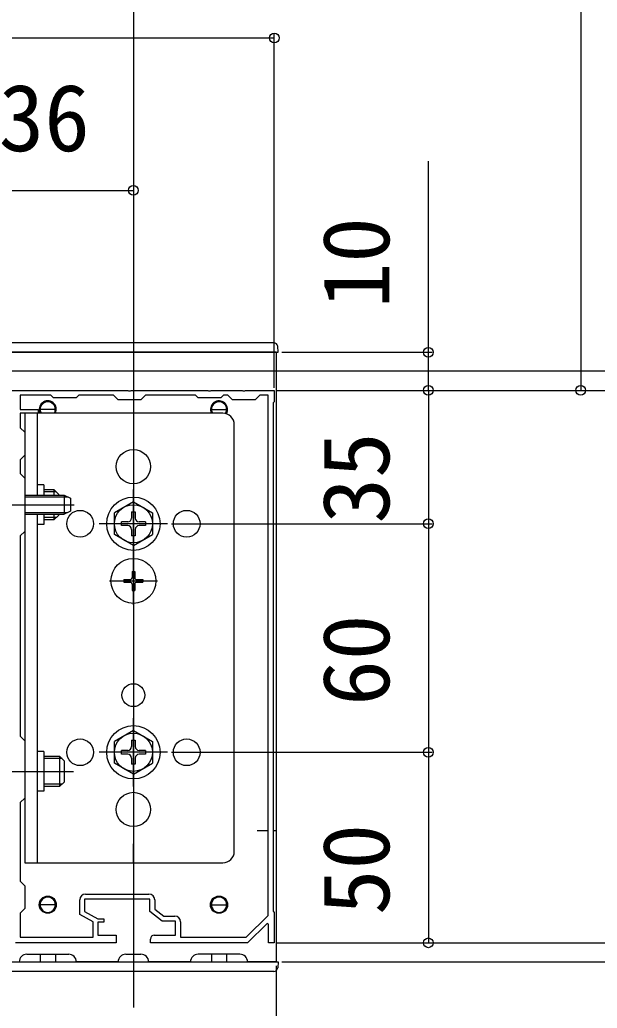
# Model space of a CAD drawing. Units: millimetres, scale not verified. Extents: x -1050 to 1050, y -1571 to 1561.
# Drawn here: x 482.7 to 634.4, y -413 to -153.5 of the extents above; entities that cross this region are included whole.
import ezdxf
from ezdxf.enums import TextEntityAlignment as Align

# ---------------------------------------------------------------- set-up
doc = ezdxf.new("R2010")
doc.units = ezdxf.units.MM
doc.header["$LTSCALE"] = 8
for name, color, linetype in [('0-2_YKK_11', 7, 'Continuous'), ('0-4_YKK_12', 2, 'Continuous'), ('0-5_YKK_13', 4, 'Continuous'), ('0-6_YKK_D', 6, 'Continuous')]:
    doc.layers.add(name, color=color, linetype=linetype)
doc.styles.add('ＭＳ ゴシック', font='')
doc.styles.get('ＭＳ ゴシック').set_extended_font_data('MS Gothic')

msp = doc.modelspace()

# ---------------------------------------------------------------- linework, layer by layer
at = {"layer": '0-2_YKK_11'}
msp.add_line((499.901, -383), (516.601, -383), dxfattribs=at)
for points in [[(477.501, -250.8), (511.043, -250.8), (511.226, -250.92), (511.776, -250.92), (511.959, -250.8), (532.043, -250.8), (532.226, -250.92), (532.776, -250.92), (532.959, -250.8), (541.043, -250.8), (541.226, -250.92), (541.776, -250.92), (541.959, -250.8), (549.501, -250.8), (549.501, -253.8), (549.201, -254.1)], [(547.901, -388.657), (547.901, -252.1), (545.701, -252.1), (544.501, -253.3), (538.501, -253.3), (537.301, -252.1), (536.201, -252.1), (535.501, -252.8), (529.501, -252.8), (528.801, -252.1), (515.701, -252.1), (514.501, -253.3), (508.501, -253.3), (507.301, -252.1), (498.201, -252.1), (497.501, -252.8), (491.501, -252.8), (490.801, -252.1), (482.801, -252.1), (482.801, -255.8), (487.501, -255.8), (487.501, -256.8), (482.801, -256.8), (482.801, -260.6), (484.001, -261.8), (484.001, -267.8), (482.801, -269), (482.801, -272.6), (484.001, -273.8), (484.001, -287.8), (482.801, -289), (482.801, -341.6), (484.001, -342.8), (484.001, -357.8), (482.801, -359), (482.801, -379.6), (484.001, -380.8), (484.001, -386.8), (482.801, -388), (482.801, -394.3)], [(549.201, -254.1), (549.201, -387.5), (549.501, -387.8), (549.501, -395.8), (548.001, -395.8), (548.001, -390.9), (547.633, -390.746), (542.501, -395.8), (517.001, -395.8), (517.001, -394.8)], [(518.001, -393.8), (523.601, -393.8), (523.601, -390.1), (520.101, -390.1), (516.801, -387.6), (516.801, -384.3), (499.701, -384.3), (499.701, -387.6), (503.201, -389.5), (504.701, -389.5), (504.701, -390.4), (503.201, -390.4), (503.201, -393.8), (508.001, -393.8), (508.001, -395.8), (481.501, -395.8)], [(482.801, -394.3), (501.901, -394.3), (501.901, -390.273), (498.401, -388.373), (498.401, -384.5)], [(518.101, -384.5), (518.101, -386.954), (520.538, -388.8), (523.401, -388.8)], [(524.901, -390.3), (524.901, -394.3), (542.171, -394.3), (547.901, -388.657)]]:
    msp.add_lwpolyline(points, dxfattribs=at)
for centre, radius, start, end in [((499.901, -384.5), 1.5, 90.00001, 179.99999), ((516.601, -384.5), 1.5, 0.00001, 89.99999), ((523.401, -390.3), 1.5, 0.00001, 89.99999), ((518.001, -394.8), 1, 90.00001, 179.99999)]:
    msp.add_arc(centre, radius, start, end, dxfattribs=at)
at = {"layer": '0-4_YKK_12'}
for p, q in [((512.501, 191.2), (512.501, -412.8)), ((550.001, -240.8), (475.001, -240.8)), ((550.001, -240.8), (550.001, -400.8)), ((789.985, -245.8), (-524.999, -245.8)), ((545.001, -366.3), (547.901, -366.3)), ((549.201, -366.3), (550.001, -366.3)), ((484.501, -398.8), (495.501, -398.8)), ((510.501, -398.8), (514.501, -398.8)), ((540.501, -398.8), (529.501, -398.8)), ((508.501, -400.8), (497.501, -400.8)), ((527.501, -400.8), (516.501, -400.8)), ((550.001, -400.8), (542.501, -400.8))]:
    msp.add_line(p, q, dxfattribs=at)
for centre in [(490.001, -385.8), (535.001, -385.8)]:
    msp.add_circle(centre, 2.25, dxfattribs=at)
for centre, radius, start, end in [((490.001, -255.8), 2.25, 333.6122, 206.3878), ((535.001, -255.8), 2.25, 329.28525, 206.3878), ((484.501, -400.8), 2, 90, 180), ((495.501, -400.8), 2, 0, 90), ((510.501, -400.8), 2, 90, 180), ((514.501, -400.8), 2, 0, 90), ((529.501, -400.8), 2, 90, 180), ((540.501, -400.8), 2, 0, 90)]:
    msp.add_arc(centre, radius, start, end, dxfattribs=at)
at = {"layer": '0-5_YKK_13'}
for p, q in [((549.407, -238.3), (475.595, -238.3)), ((475.499, -240.8), (549.503, -240.8)), ((549.503, -240.8), (550.501, -240.8)), ((550.501, -240.8), (550.405, -239.239)), ((484.001, -256.8), (484.001, -374.8)), ((536.001, -256.8), (484.001, -256.8)), ((487.201, -256.8), (487.201, -278.3)), ((492.001, -255.8), (488.001, -255.8)), ((512.501, -256.8), (512.501, -261.8)), ((533.001, -255.8), (537.001, -255.8)), ((539.001, -371.8), (539.001, -259.8)), ((489.001, -275.6), (487.201, -275.6)), ((489.001, -275.6), (489.001, -278.3)), ((489.001, -276.8), (491.601, -276.8)), ((492.249, -277.448), (489.001, -277.448)), ((491.601, -276.8), (491.601, -278.3)), ((492.801, -278), (491.601, -276.8)), ((512.501, -294.8), (512.501, -276.8)), ((484.001, -278.3), (494.301, -278.3)), ((484.001, -278.733), (495.221, -278.733)), ((492.801, -278), (492.801, -278.3)), ((494.301, -278.3), (494.301, -283.3)), ((512.501, -280.05), (507.501, -282.937)), ((512.501, -280.05), (517.501, -282.937)), ((468.801, -280.8), (495.301, -280.8)), ((475.497, -280.8), (496.914, -280.8)), ((496.001, -282.5), (494.301, -283.3)), ((512.001, -282.65), (512.001, -284.3)), ((512.001, -282.65), (513.001, -282.65)), ((513.001, -282.65), (513.001, -284.3)), ((484.001, -282.867), (495.221, -282.867)), ((484.001, -283.3), (494.301, -283.3)), ((487.201, -283.3), (487.201, -374.8)), ((489.001, -283.3), (489.001, -286)), ((492.249, -284.152), (489.001, -284.152)), ((491.601, -284.8), (489.001, -284.8)), ((491.601, -283.3), (491.601, -284.8)), ((492.801, -283.6), (491.601, -284.8)), ((492.801, -283.3), (492.801, -283.6)), ((507.501, -288.663), (507.501, -282.937)), ((511.001, -285.3), (509.351, -285.3)), ((509.351, -286.3), (509.351, -285.3)), ((515.651, -285.3), (514.001, -285.3)), ((515.651, -285.3), (515.651, -286.3)), ((517.501, -282.937), (517.501, -288.663)), ((489.001, -286), (487.201, -286)), ((521.501, -285.8), (503.501, -285.8)), ((511.001, -286.3), (509.351, -286.3)), ((512.001, -287.3), (512.001, -288.95)), ((513.001, -287.3), (513.001, -288.95)), ((515.651, -286.3), (514.001, -286.3)), ((512.501, -291.55), (507.501, -288.663)), ((513.001, -288.95), (512.001, -288.95)), ((512.501, -291.55), (517.501, -288.663)), ((512.501, -307.1), (512.501, -294.5)), ((512.151, -298.3), (512.851, -298.3)), ((512.151, -298.3), (512.151, -299.95)), ((512.851, -298.3), (512.851, -299.95)), ((506.201, -300.8), (518.801, -300.8)), ((510.001, -300.45), (510.001, -301.15)), ((510.001, -300.45), (511.651, -300.45)), ((513.351, -300.45), (515.001, -300.45)), ((515.001, -300.45), (515.001, -301.15)), ((510.001, -301.15), (511.651, -301.15)), ((512.151, -301.65), (512.151, -303.3)), ((512.151, -303.3), (512.851, -303.3)), ((512.851, -301.65), (512.851, -303.3)), ((513.351, -301.15), (515.001, -301.15)), ((512.501, -354.8), (512.501, -336.8)), ((512.501, -340.05), (507.501, -342.937)), ((512.501, -340.05), (517.501, -342.937)), ((507.501, -348.663), (507.501, -342.937)), ((512.001, -342.65), (512.001, -344.3)), ((512.001, -342.65), (513.001, -342.65)), ((513.001, -342.65), (513.001, -344.3)), ((517.501, -342.937), (517.501, -348.663)), ((489.001, -345.6), (487.201, -345.6)), ((489.001, -345.6), (489.001, -356)), ((489.001, -346.8), (493.101, -346.8)), ((493.749, -347.448), (489.001, -347.448)), ((493.101, -346.8), (493.101, -354.8)), ((494.301, -348), (493.101, -346.8)), ((521.501, -345.8), (503.501, -345.8)), ((511.001, -345.3), (509.351, -345.3)), ((509.351, -346.3), (509.351, -345.3)), ((511.001, -346.3), (509.351, -346.3)), ((512.001, -347.3), (512.001, -348.95)), ((513.001, -347.3), (513.001, -348.95)), ((515.651, -345.3), (514.001, -345.3)), ((515.651, -346.3), (514.001, -346.3)), ((515.651, -345.3), (515.651, -346.3)), ((494.301, -348), (494.301, -353.6)), ((512.501, -351.55), (507.501, -348.663)), ((513.001, -348.95), (512.001, -348.95)), ((512.501, -351.55), (517.501, -348.663)), ((470.301, -350.8), (496.801, -350.8)), ((493.749, -354.152), (489.001, -354.152)), ((493.101, -354.8), (489.001, -354.8)), ((494.301, -353.6), (493.101, -354.8)), ((489.001, -356), (487.201, -356)), ((512.501, -374.8), (512.501, -369.8)), ((484.001, -374.8), (536.001, -374.8)), ((492.001, -385.8), (488.001, -385.8)), ((533.001, -385.8), (537.001, -385.8)), ((488.001, -398.8), (488.001, -400.8)), ((492.001, -398.8), (492.001, -400.8)), ((533.001, -398.8), (533.001, -400.8)), ((537.001, -398.8), (537.001, -400.8)), ((475.499, -400.8), (549.503, -400.8)), ((549.503, -400.8), (550.501, -400.8)), ((550.501, -400.8), (550.405, -402.361)), ((549.407, -403.3), (475.595, -403.3))]:
    msp.add_line(p, q, dxfattribs=at)
msp.add_lwpolyline([(494.301, -278.3), (496.001, -279.1), (496.001, -282.5)], dxfattribs=at)
for centre, radius in [((512.501, -270.8), 4.5), ((512.501, -285.8), 7), ((498.501, -285.8), 3.5), ((512.501, -285.8), 5), ((526.501, -285.8), 3.5), ((512.501, -300.8), 5.9), ((512.501, -330.8), 3), ((512.501, -345.8), 7), ((498.501, -345.8), 3.5), ((512.501, -345.8), 5), ((526.501, -345.8), 3.5), ((512.501, -360.8), 4.5)]:
    msp.add_circle(centre, radius, dxfattribs=at)
for centre, radius, start, end in [((549.407, -239.3), 1, 3.5, 90), ((490.001, -255.8), 2, 90, 180), ((490.001, -255.8), 2, 0, 90), ((535.001, -255.8), 2, 90, 180), ((535.001, -255.8), 2, 0, 90), ((490.001, -255.8), 2, 180, 210), ((490.001, -255.8), 2, 330, 0), ((535.001, -255.8), 2, 180, 210), ((536.001, -259.8), 3, 0, 90), ((535.001, -255.8), 2, 327.3501, 0), ((511.001, -284.3), 1, 270, 0), ((514.001, -284.3), 1, 180, 270), ((511.001, -287.3), 1, 0, 90), ((514.001, -287.3), 1, 90, 180), ((511.651, -299.95), 0.5, 270, 0), ((513.351, -299.95), 0.5, 180, 270), ((511.651, -301.65), 0.5, 0, 90), ((513.351, -301.65), 0.5, 90, 180), ((511.001, -344.3), 1, 270, 0), ((514.001, -344.3), 1, 180, 270), ((511.001, -347.3), 1, 0, 90), ((514.001, -347.3), 1, 90, 180), ((536.001, -371.8), 3, 270, 0), ((490.001, -385.8), 2, 90, 180), ((490.001, -385.8), 2, 0, 90), ((535.001, -385.8), 2, 90, 180), ((535.001, -385.8), 2, 0, 90), ((490.001, -385.8), 2, 180, 270), ((490.001, -385.8), 2, 270, 0), ((535.001, -385.8), 2, 180, 270), ((535.001, -385.8), 2, 270, 0), ((549.407, -402.3), 1, 270, 356.5)]:
    msp.add_arc(centre, radius, start, end, dxfattribs=at)
at = {"layer": '0-6_YKK_D'}
for p, q in [((630.001, 34.2), (630.001, -250.8)), ((549.501, -250.1), (549.501, -157.3)), ((476.501, -158.3), (549.501, -158.3)), ((590.001, -240.8), (590.001, -190.6)), ((476.501, -198.3), (512.501, -198.3)), ((551.501, -240.8), (591.001, -240.8)), ((590.001, -250.8), (590.001, -240.8)), ((550.201, -250.8), (591.001, -250.8)), ((550.201, -250.8), (591.001, -250.8)), ((550.201, -250.8), (671.001, -250.8)), ((560.001, -250.8), (631.001, -250.8)), ((560.001, -250.8), (671.001, -250.8)), ((590.001, -250.8), (590.001, -285.8)), ((590.001, -250.8), (590.001, -255.9)), ((522.501, -285.8), (591.001, -285.8)), ((522.501, -285.8), (591.001, -285.8)), ((590.001, -285.8), (590.001, -345.8)), ((522.501, -345.8), (591.001, -345.8)), ((522.501, -345.8), (591.001, -345.8)), ((590.001, -345.8), (590.001, -395.8)), ((550.201, -395.8), (591.001, -395.8)), ((550.201, -395.8), (671.001, -395.8)), ((550.201, -395.8), (671.001, -395.8)), ((550.001, -401.8), (550.001, -561.8)), ((551.501, -400.8), (671.001, -400.8))]:
    msp.add_line(p, q, dxfattribs=at)
for centre in [(549.501, -158.3), (512.501, -198.3), (590.001, -240.8), (590.001, -250.8), (590.001, -250.8), (630.001, -250.8), (590.001, -285.8), (590.001, -285.8), (590.001, -345.8), (590.001, -345.8), (590.001, -395.8)]:
    msp.add_circle(centre, 1.275, dxfattribs=at)

# ---------------------------------------------------------------- texts
at = {"layer": '0-6_YKK_D', "style": 'ＭＳ ゴシック'}
msp.add_text('36', height=17.6, dxfattribs=at).set_placement((477.115, -193.3), align=Align.BOTTOM_LEFT)
for s, p in [('10', (585.001, -229.282)), ('35', (585.001, -285.755)), ('60', (585.001, -333.595)), ('50', (585.001, -388.527))]:
    msp.add_text(s, height=17.6, rotation=90, dxfattribs=at).set_placement(p, align=Align.BOTTOM_LEFT)

doc.saveas('drawing.dxf')
